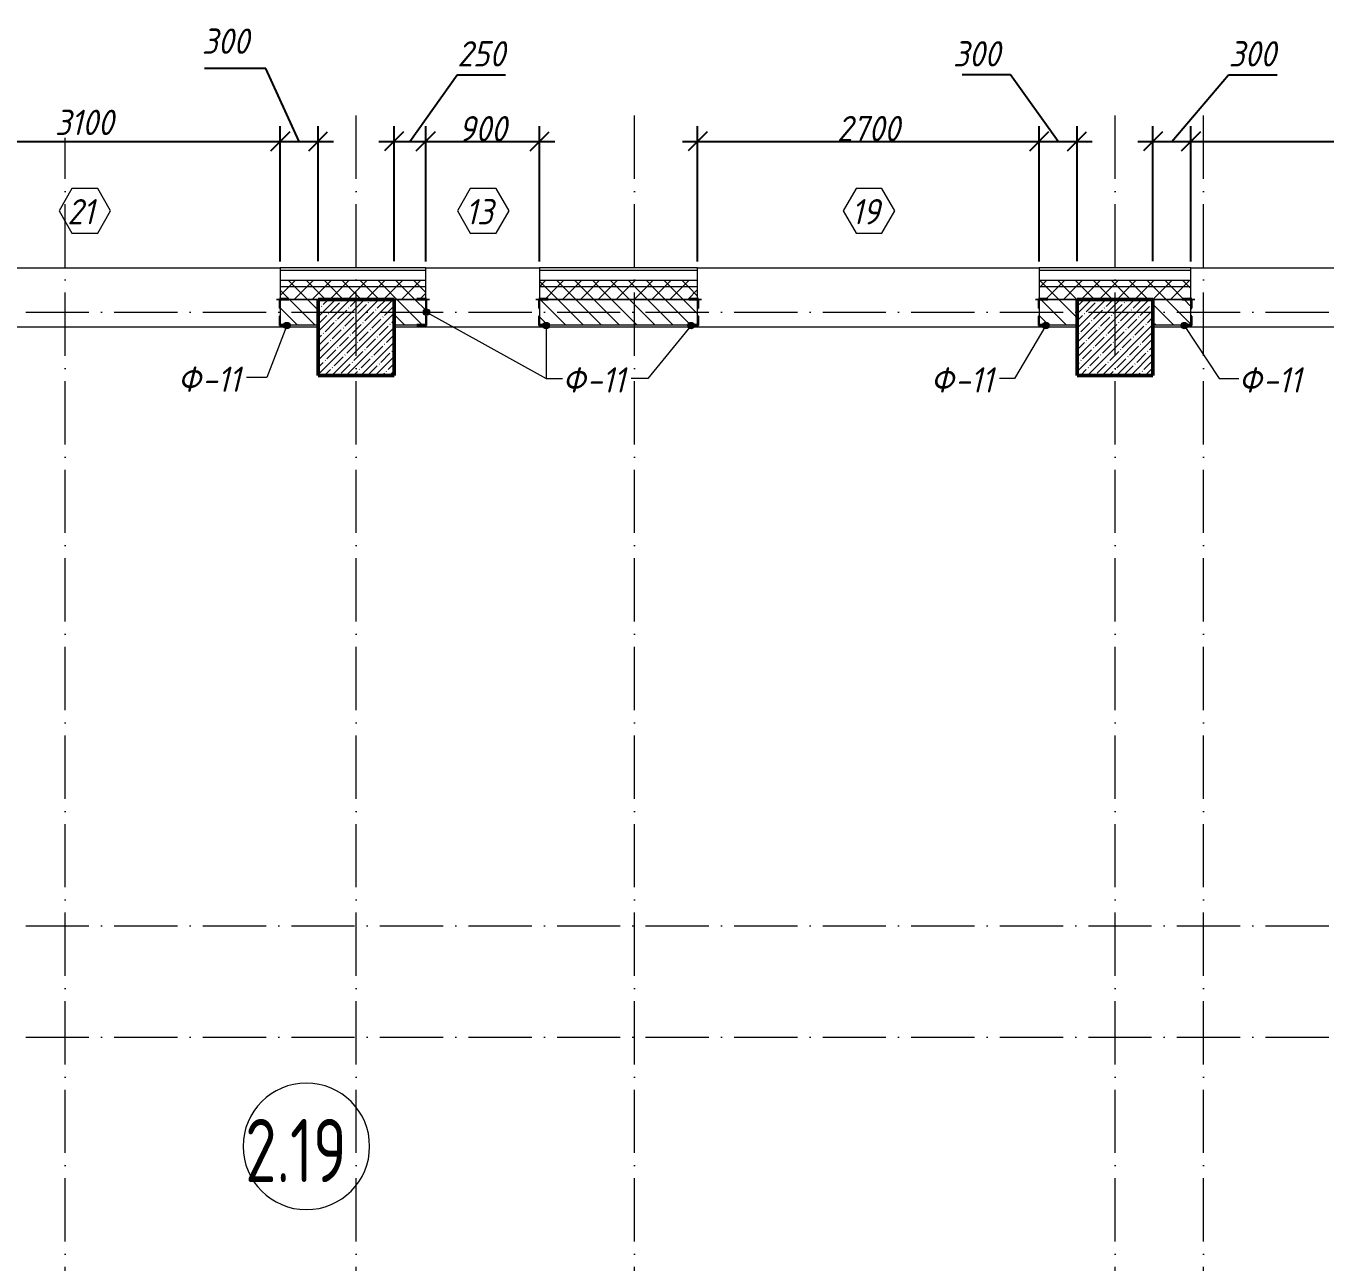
# Model space of a CAD drawing. Header units: millimetres. Extents: x -6064 to 178764, y -5836 to 29924.
# Drawn here: x 51850 to 62120, y 19492 to 29262 of the extents above; entities that cross this region are included whole.
import ezdxf

# ---------------------------------------------------------------- set-up
doc = ezdxf.new("R2010")
doc.units = ezdxf.units.MM
doc.linetypes.add('50_200_ШТРИХ_1Т_ш5_п1_п1_', pattern=[700, 500, -100, 0, -100])
doc.layers.add('A-ANNO-DIMS', color=7, linetype='Continuous')
for name, color, linetype, lineweight in [('A-AREA-IDEN', 7, 'Continuous', 9), ('A-DETL', 7, 'Continuous', 9), ('A-GENM-1', 7, 'Continuous', 25), ('A-GENM-IDEN', 7, 'Continuous', 9), ('A-GLAZ-IDEN', 7, 'Continuous', 9), ('A-WALL', 7, 'Continuous', 5), ('A-WALL-4', 7, 'Continuous', 9), ('A-WALL-FNSH-1', 7, 'Continuous', 9), ('A-WALL-PATT-1', 7, 'Continuous', 5), ('I-WALL', 7, 'Continuous', 5), ('S-COLS', 7, 'Continuous', 9), ('S-COLS-1', 7, 'Continuous', 5), ('S-COLS-2', 7, 'Continuous', 50), ('Оси-1', 7, '50_200_ШТРИХ_1Т_ш5_п1_п1_', 9)]:
    doc.layers.add(name, color=color, linetype=linetype, lineweight=lineweight)
doc.layers.add('A-WALL-1', color=7, linetype='Continuous', lineweight=13, true_color=0xce0000)
doc.layers.add('A-WALL-PATT-2', color=7, linetype='Continuous', lineweight=5, true_color=0xce0000)
doc.styles.add('ISOCPEUR_I_2', font='isocpeui.ttf', dxfattribs={"width": 0.9, "height": 200})
doc.styles.add('СПДС', font='ГОСТ тип А.ttf', dxfattribs={"width": 0.9})
doc.dimstyles.new('ISO-2_0_0_9К_СРЕДНИЙ', dxfattribs={"dimscale": 304.8, "dimtxt": 199.196235, "dimasz": 0.492126, "dimexe": 0.393701, "dimexo": 0, "dimgap": 0, "dimtad": 1, "dimdec": 0, "dimzin": 0, "dimdsep": 46, "dimtxsty": 'ISOCPEUR_I_2', "dimblk1": 'OBLIQUE', "dimblk2": 'OBLIQUE', "dimsah": 1, "dimcen": 0.09, "dimdle": 0.393701, "dimazin": 0, "dimtfac": 1, "dimtdec": 4, "dimtix": 1, "dimtmove": 1, "dimatfit": 3, "dimfxl": 1, "dimtvp": 1, "dimtolj": 1, "dimtzin": 0, "dimarcsym": 2})
doc.dimstyles.new('ISO-2_0_0_9К_СРЕДНИЙ_2', dxfattribs={"dimscale": 304.8, "dimtxt": 199.196235, "dimasz": 0.492126, "dimexe": 0.393701, "dimexo": 0, "dimgap": 0, "dimtad": 1, "dimdec": 0, "dimzin": 0, "dimdsep": 46, "dimtxsty": 'ISOCPEUR_I_2', "dimblk1": 'OBLIQUE', "dimblk2": 'OBLIQUE', "dimsah": 1, "dimcen": 0.09, "dimdle": 0.393701, "dimazin": 0, "dimtfac": 1, "dimtdec": 4, "dimtix": 1, "dimtmove": 0, "dimatfit": 3, "dimfxl": 1, "dimtvp": 1, "dimtolj": 1, "dimtzin": 0, "dimarcsym": 2})
doc.dimstyles.new('ISO-2_0_0_9К_СРЕДНИЙ_ФОН_1', dxfattribs={"dimscale": 304.8, "dimtxt": 199.196235, "dimasz": 0.492126, "dimexe": 0.393701, "dimexo": 0, "dimgap": 0.164042, "dimtad": 1, "dimdec": 0, "dimdsep": 46, "dimtxsty": 'ISOCPEUR_I_2', "dimblk1": 'OBLIQUE', "dimblk2": 'OBLIQUE', "dimsah": 1, "dimcen": 0.09, "dimdle": 0.393701, "dimazin": 0, "dimtfac": 1, "dimtdec": 4, "dimtix": 1, "dimtmove": 0, "dimatfit": 3, "dimfxl": 1, "dimtvp": 1, "dimtfill": 1, "dimtolj": 1, "dimtzin": 0, "dimarcsym": 2})
doc.dimstyles.new('ISO-2_0_0_9К_СРЕДНИЙ_ФОН_2', dxfattribs={"dimscale": 304.8, "dimtxt": 199.196235, "dimasz": 0.492126, "dimexe": 0.393701, "dimexo": 0, "dimgap": 0.164042, "dimtad": 1, "dimdec": 0, "dimdsep": 46, "dimtxsty": 'ISOCPEUR_I_2', "dimblk1": 'OBLIQUE', "dimblk2": 'OBLIQUE', "dimsah": 1, "dimcen": 0.09, "dimdle": 0.393701, "dimazin": 0, "dimtfac": 1, "dimtdec": 4, "dimtix": 1, "dimtmove": 1, "dimatfit": 3, "dimfxl": 1, "dimtvp": 1, "dimtfill": 1, "dimtolj": 1, "dimtzin": 0, "dimarcsym": 2})
pattern_1 = [(45, (0, 0), (-70.71068, 70.71068), []), (135, (0, 0), (-70.71068, -70.71068), [])]
pattern_2 = [(135, (0, 0), (-70.71068, -70.71068), [])]

# ---------------------------------------------------------------- blocks, each defined once
blk = doc.blocks.new('Фахверк_СКБ_Уголок - Ф-11_200х2500 h-28441216-АР1_1_Кладочный план 2 этажа')
at = {"layer": 'A-GENM-1'}
for p, q in [((200, 156), (125, 156)), ((125, 156), (125, 81)), ((131, 81), (131, 150)), ((131, 150), (200, 150)), ((200, 150), (200, 156)), ((125, 81), (131, 81)), ((131, 19), (125, 19)), ((125, 19), (125, -56)), ((131, -50), (131, 19)), ((125, -56), (200, -56)), ((200, -50), (131, -50)), ((200, -56), (200, -50))]:
    blk.add_line(p, q, dxfattribs=at)
blk = doc.blocks.new('Колонна_Несущая_Прямоугольное сечение - 600х600-V77-АР1_1_Кладочный план 2 этажа')
at = {"layer": 'S-COLS-1'}
h = blk.add_hatch(dxfattribs=at)
h.set_pattern_fill('FP_66', color=256, style=0, pattern_type=2)
h.set_pattern_definition([(45, (-54460, -26800), (-57.02463, 57.02463), []), (45, (-54402.975, -26800), (-57.02463, 57.02463), [100.806, -20.161, 3.353, -16.808])])
h.paths.add_polyline_path([(-300, -300), (300, -300), (300, 300), (-300, 300)], flags=0)
at = {"layer": 'S-COLS-2'}
for p, q in [((300, 300), (-300, 300)), ((-300, 300), (-300, -300)), ((300, -300), (300, 300)), ((-300, -300), (300, -300))]:
    blk.add_line(p, q, dxfattribs=at)
blk = doc.blocks.new('Колонна_Несущая_Прямоугольное сечение - 600х600-V78-АР1_1_Кладочный план 2 этажа')
at = {"layer": 'S-COLS-1'}
h = blk.add_hatch(dxfattribs=at)
h.set_pattern_fill('FP_67', color=256, style=0, pattern_type=2)
h.set_pattern_definition([(45, (-60460, -26800), (-57.02463, 57.02463), []), (45, (-60402.975, -26800), (-57.02463, 57.02463), [100.806, -20.161, 3.353, -16.808])])
h.paths.add_polyline_path([(-300, -300), (300, -300), (300, 300), (-300, 300)], flags=0)
at = {"layer": 'S-COLS-2'}
for p, q in [((300, 300), (-300, 300)), ((-300, 300), (-300, -300)), ((300, -300), (300, 300)), ((-300, -300), (300, -300))]:
    blk.add_line(p, q, dxfattribs=at)
blk = doc.blocks.new('_Oblique')
at = {"color": 0, "linetype": 'ByBlock', "lineweight": -2}
blk.add_line((-0.5, -0.5), (0.5, 0.5), dxfattribs=at)
blk = doc.blocks.new('DIMBLOCK281-АР1_1_Кладочный план 2 этажа')
at = {"layer": 'A-ANNO-DIMS', "color": 0, "lineweight": -2, "transparency": 16777216}
for p, q in [((50760, 27400), (50760, 28470)), ((53860, 27400), (53860, 28470)), ((50640, 28350), (53980, 28350))]:
    blk.add_line(p, q, dxfattribs=at)
at = {"layer": 'Defpoints', "color": 0, "transparency": 16777216}
for p in [(53860, 28350), (50760, 27400), (53860, 27400)]:
    blk.add_point(p, dxfattribs=at)
at = {"layer": 'A-ANNO-DIMS', "color": 0, "lineweight": -2, "transparency": 16777216, "xscale": 150, "yscale": 150, "zscale": 150, "rotation": 180}
blk.add_blockref('_Oblique', (50760, 28350), dxfattribs=at)
at = {"layer": 'A-ANNO-DIMS', "color": 0, "lineweight": -2, "transparency": 16777216, "xscale": 150, "yscale": 150, "zscale": 150}
blk.add_blockref('_Oblique', (53860, 28350), dxfattribs=at)
at = {"layer": 'A-ANNO-DIMS', "color": 0, "transparency": 16777216, "insert": (52310, 28500), "char_height": 200, "width": 560.81, "attachment_point": 5, "style": 'ISOCPEUR_I_2', "bg_fill": 3, "box_fill_scale": 1.1, "bg_fill_color": 256, "bg_fill_true_color": 13158600, "bg_fill_transparency": 0}
blk.add_mtext('\\A1;3100', dxfattribs=at)
blk = doc.blocks.new('DIMBLOCK282-АР1_1_Кладочный план 2 этажа')
at = {"layer": 'A-ANNO-DIMS', "color": 0, "lineweight": -2, "transparency": 16777216}
for p, q in [((53745, 28925), (53262, 28925)), ((54010, 28350), (53745, 28925)), ((53860, 27400), (53860, 28470)), ((54160, 27403), (54160, 28470)), ((53740, 28350), (54280, 28350))]:
    blk.add_line(p, q, dxfattribs=at)
at = {"layer": 'Defpoints', "color": 0, "transparency": 16777216}
for p in [(54160, 28350), (53860, 27400), (54160, 27403)]:
    blk.add_point(p, dxfattribs=at)
at = {"layer": 'A-ANNO-DIMS', "color": 0, "lineweight": -2, "transparency": 16777216, "xscale": 150, "yscale": 150, "zscale": 150, "rotation": 180}
blk.add_blockref('_Oblique', (53860, 28350), dxfattribs=at)
at = {"layer": 'A-ANNO-DIMS', "color": 0, "lineweight": -2, "transparency": 16777216, "xscale": 150, "yscale": 150, "zscale": 150}
blk.add_blockref('_Oblique', (54160, 28350), dxfattribs=at)
at = {"layer": 'A-ANNO-DIMS', "color": 0, "transparency": 16777216, "insert": (53240, 29242), "char_height": 200, "width": 455.09, "attachment_point": 1, "line_spacing_factor": 1.149209, "style": 'ISOCPEUR_I_2', "bg_fill": 3, "box_fill_scale": 1.1, "bg_fill_color": 256, "bg_fill_true_color": 13158600, "bg_fill_transparency": 0}
blk.add_mtext('\\A1;300', dxfattribs=at)
blk = doc.blocks.new('DIMBLOCK283-АР1_1_Кладочный план 2 этажа')
at = {"layer": 'A-ANNO-DIMS', "color": 0, "lineweight": -2, "transparency": 16777216}
for p, q in [((54885, 28350), (55260, 28875)), ((55260, 28875), (55642, 28875)), ((54760, 27403), (54760, 28470)), ((55010, 27400), (55010, 28470)), ((54640, 28350), (55130, 28350))]:
    blk.add_line(p, q, dxfattribs=at)
at = {"layer": 'Defpoints', "color": 0, "transparency": 16777216}
for p in [(55010, 28350), (54760, 27403), (55010, 27400)]:
    blk.add_point(p, dxfattribs=at)
at = {"layer": 'A-ANNO-DIMS', "color": 0, "lineweight": -2, "transparency": 16777216, "xscale": 150, "yscale": 150, "zscale": 150, "rotation": 180}
blk.add_blockref('_Oblique', (54760, 28350), dxfattribs=at)
at = {"layer": 'A-ANNO-DIMS', "color": 0, "lineweight": -2, "transparency": 16777216, "xscale": 150, "yscale": 150, "zscale": 150}
blk.add_blockref('_Oblique', (55010, 28350), dxfattribs=at)
at = {"layer": 'A-ANNO-DIMS', "color": 0, "transparency": 16777216, "insert": (55260, 29142), "char_height": 200, "width": 455.09, "attachment_point": 1, "line_spacing_factor": 1.149209, "style": 'ISOCPEUR_I_2'}
blk.add_mtext('\\A1;250', dxfattribs=at)
blk = doc.blocks.new('DIMBLOCK284-АР1_1_Кладочный план 2 этажа')
at = {"layer": 'A-ANNO-DIMS', "color": 0, "lineweight": -2, "transparency": 16777216}
for p, q in [((55010, 27400), (55010, 28470)), ((55910, 27400), (55910, 28470)), ((54890, 28350), (56030, 28350))]:
    blk.add_line(p, q, dxfattribs=at)
at = {"layer": 'Defpoints', "color": 0, "transparency": 16777216}
for p in [(55910, 28350), (55010, 27400), (55910, 27400)]:
    blk.add_point(p, dxfattribs=at)
at = {"layer": 'A-ANNO-DIMS', "color": 0, "lineweight": -2, "transparency": 16777216, "xscale": 150, "yscale": 150, "zscale": 150, "rotation": 180}
blk.add_blockref('_Oblique', (55010, 28350), dxfattribs=at)
at = {"layer": 'A-ANNO-DIMS', "color": 0, "lineweight": -2, "transparency": 16777216, "xscale": 150, "yscale": 150, "zscale": 150}
blk.add_blockref('_Oblique', (55910, 28350), dxfattribs=at)
at = {"layer": 'A-ANNO-DIMS', "color": 0, "transparency": 16777216, "insert": (55460, 28450), "char_height": 200, "width": 455.09, "attachment_point": 5, "style": 'ISOCPEUR_I_2'}
blk.add_mtext('\\A1;900', dxfattribs=at)
blk = doc.blocks.new('DIMBLOCK285-АР1_1_Кладочный план 2 этажа')
at = {"layer": 'A-ANNO-DIMS', "color": 0, "lineweight": -2, "transparency": 16777216}
for p, q in [((57160, 27400), (57160, 28470)), ((59860, 27400), (59860, 28470)), ((57040, 28350), (59980, 28350))]:
    blk.add_line(p, q, dxfattribs=at)
at = {"layer": 'Defpoints', "color": 0, "transparency": 16777216}
for p in [(59860, 28350), (57160, 27400), (59860, 27400)]:
    blk.add_point(p, dxfattribs=at)
at = {"layer": 'A-ANNO-DIMS', "color": 0, "lineweight": -2, "transparency": 16777216, "xscale": 150, "yscale": 150, "zscale": 150, "rotation": 180}
blk.add_blockref('_Oblique', (57160, 28350), dxfattribs=at)
at = {"layer": 'A-ANNO-DIMS', "color": 0, "lineweight": -2, "transparency": 16777216, "xscale": 150, "yscale": 150, "zscale": 150}
blk.add_blockref('_Oblique', (59860, 28350), dxfattribs=at)
at = {"layer": 'A-ANNO-DIMS', "color": 0, "transparency": 16777216, "insert": (58510, 28451), "char_height": 200, "width": 606.78, "attachment_point": 5, "style": 'ISOCPEUR_I_2'}
blk.add_mtext('\\A1;2700', dxfattribs=at)
blk = doc.blocks.new('DIMBLOCK286-АР1_1_Кладочный план 2 этажа')
at = {"layer": 'A-ANNO-DIMS', "color": 0, "lineweight": -2, "transparency": 16777216}
for p, q in [((59634, 28875), (59251, 28875)), ((60010, 28350), (59634, 28875)), ((59860, 27400), (59860, 28470)), ((60160, 27403), (60160, 28470)), ((59740, 28350), (60280, 28350))]:
    blk.add_line(p, q, dxfattribs=at)
at = {"layer": 'Defpoints', "color": 0, "transparency": 16777216}
for p in [(60160, 28350), (59860, 27400), (60160, 27403)]:
    blk.add_point(p, dxfattribs=at)
at = {"layer": 'A-ANNO-DIMS', "color": 0, "lineweight": -2, "transparency": 16777216, "xscale": 150, "yscale": 150, "zscale": 150, "rotation": 180}
blk.add_blockref('_Oblique', (59860, 28350), dxfattribs=at)
at = {"layer": 'A-ANNO-DIMS', "color": 0, "lineweight": -2, "transparency": 16777216, "xscale": 150, "yscale": 150, "zscale": 150}
blk.add_blockref('_Oblique', (60160, 28350), dxfattribs=at)
at = {"layer": 'A-ANNO-DIMS', "color": 0, "transparency": 16777216, "insert": (59178, 29142), "char_height": 200, "width": 455.09, "attachment_point": 1, "line_spacing_factor": 1.149209, "style": 'ISOCPEUR_I_2'}
blk.add_mtext('\\A1;300', dxfattribs=at)
blk = doc.blocks.new('DIMBLOCK288-АР1_1_Кладочный план 2 этажа')
at = {"layer": 'A-ANNO-DIMS', "color": 0, "lineweight": -2, "transparency": 16777216}
for p, q in [((60910, 28350), (61358, 28875)), ((61358, 28875), (61741, 28875)), ((60760, 27403), (60760, 28470)), ((61060, 27400), (61060, 28470)), ((60640, 28350), (61180, 28350))]:
    blk.add_line(p, q, dxfattribs=at)
at = {"layer": 'Defpoints', "color": 0, "transparency": 16777216}
for p in [(61060, 28350), (60760, 27403), (61060, 27400)]:
    blk.add_point(p, dxfattribs=at)
at = {"layer": 'A-ANNO-DIMS', "color": 0, "lineweight": -2, "transparency": 16777216, "xscale": 150, "yscale": 150, "zscale": 150, "rotation": 180}
blk.add_blockref('_Oblique', (60760, 28350), dxfattribs=at)
at = {"layer": 'A-ANNO-DIMS', "color": 0, "lineweight": -2, "transparency": 16777216, "xscale": 150, "yscale": 150, "zscale": 150}
blk.add_blockref('_Oblique', (61060, 28350), dxfattribs=at)
at = {"layer": 'A-ANNO-DIMS', "color": 0, "transparency": 16777216, "insert": (61358, 29142), "char_height": 200, "width": 455.09, "attachment_point": 1, "line_spacing_factor": 1.149209, "style": 'ISOCPEUR_I_2'}
blk.add_mtext('\\A1;300', dxfattribs=at)
blk = doc.blocks.new('DIMBLOCK289-АР1_1_Кладочный план 2 этажа')
at = {"layer": 'A-ANNO-DIMS', "color": 0, "lineweight": -2, "transparency": 16777216}
for p, q in [((61060, 27400), (61060, 28470)), ((64160, 27400), (64160, 28470)), ((60940, 28350), (64280, 28350))]:
    blk.add_line(p, q, dxfattribs=at)
at = {"layer": 'Defpoints', "color": 0, "transparency": 16777216}
for p in [(64160, 28350), (61060, 27400), (64160, 27400)]:
    blk.add_point(p, dxfattribs=at)
at = {"layer": 'A-ANNO-DIMS', "color": 0, "lineweight": -2, "transparency": 16777216, "xscale": 150, "yscale": 150, "zscale": 150, "rotation": 180}
blk.add_blockref('_Oblique', (61060, 28350), dxfattribs=at)
at = {"layer": 'A-ANNO-DIMS', "color": 0, "lineweight": -2, "transparency": 16777216, "xscale": 150, "yscale": 150, "zscale": 150}
blk.add_blockref('_Oblique', (64160, 28350), dxfattribs=at)
at = {"layer": 'A-ANNO-DIMS', "color": 0, "transparency": 16777216, "insert": (62610, 28450), "char_height": 200, "width": 560.81, "attachment_point": 5, "style": 'ISOCPEUR_I_2'}
blk.add_mtext('\\A1;3100', dxfattribs=at)
blk = doc.blocks.new('AAR_СКБ_Марка_Окна_Перемычка и проем - Марка проема-25443838-АР1_1_Кладочный план 2 этажа')
at = {"layer": 'A-GLAZ-IDEN'}
for p, q in [((-0.97, -0.98), (-1.99, -2.75)), ((1.07, -0.98), (-0.97, -0.98)), ((2.09, -2.75), (1.07, -0.98)), ((-1.99, -2.75), (-0.97, -4.51)), ((1.07, -4.51), (2.09, -2.75)), ((-0.97, -4.51), (1.07, -4.51))]:
    blk.add_line(p, q, dxfattribs=at)
blk = doc.blocks.new('Марка_Помещения - Номер-25198446-Объем проектирования 2 этажа')
at = {"layer": 'A-AREA-IDEN'}
for start, end in [(360, 180), (180, 360)]:
    blk.add_arc((0, 0), 2.5, start, end, dxfattribs=at)

msp = doc.modelspace()

# ---------------------------------------------------------------- hatches: boundary and pattern name
at = {"layer": 'A-GENM-IDEN'}
h = msp.add_hatch(color=256, dxfattribs=at)
edge = h.paths.add_edge_path(flags=0)
edge.add_arc((55015.9, 27000), 25, 0, 360)
h = msp.add_hatch(color=256, dxfattribs=at)
edge = h.paths.add_edge_path(flags=0)
edge.add_arc((53912.5, 26894), 25, 0, 360)
h = msp.add_hatch(color=256, dxfattribs=at)
edge = h.paths.add_edge_path(flags=0)
edge.add_arc((55962.2, 26894), 25, 0, 360)
h = msp.add_hatch(color=256, dxfattribs=at)
edge = h.paths.add_edge_path(flags=0)
edge.add_arc((57107.7, 26894), 25, 0, 360)
h = msp.add_hatch(color=256, dxfattribs=at)
edge = h.paths.add_edge_path(flags=0)
edge.add_arc((59912.3, 26894), 25, 0, 360)
h = msp.add_hatch(color=256, dxfattribs=at)
edge = h.paths.add_edge_path(flags=0)
edge.add_arc((61007.7, 26894), 25, 0, 360)
at = {"layer": 'A-WALL-PATT-1'}
h = msp.add_hatch(dxfattribs=at)
h.set_pattern_fill('FP_11', color=256, style=0, pattern_type=2)
h.set_pattern_definition(pattern_1)
h.paths.add_polyline_path([(93160, 27200), (93160, 27200.1), (93000.5, 27200.1), (93000.5, 27250), (80350, 27250), (80350, 27200), (93159.9, 27200)], flags=0)
h.paths.add_polyline_path([(77850, 27200), (77850, 27250), (76350, 27250), (76350, 27200), (76513.7, 27200)], flags=0)
h.paths.add_polyline_path([(70810, 27200), (70810, 27250), (68860, 27250), (68860, 27200)], flags=0)
h.paths.add_polyline_path([(72910, 27200), (74250, 27200), (74250, 27250), (72910, 27250)], flags=0)
h.paths.add_polyline_path([(49660.3, 27200), (50760.2, 27200), (50760.2, 27250), (49660.3, 27250)], flags=0)
h.paths.add_polyline_path([(61060, 27200), (61060, 27250), (59860, 27250), (59860, 27200)], flags=0)
h.paths.add_polyline_path([(64160, 27200), (65260, 27200), (65260, 27250), (64160, 27250)], flags=0)
h.paths.add_polyline_path([(66160, 27200), (67960, 27200), (67960, 27250), (66160, 27250)], flags=0)
h.paths.add_polyline_path([(55009.9, 27200), (55009.9, 27250), (53860.2, 27250), (53860.2, 27200)], flags=0)
h.paths.add_polyline_path([(55909.9, 27200), (57160, 27200), (57160, 27250), (55909.9, 27250)], flags=0)
h.paths.add_polyline_path([(48760.3, 27200), (48760.3, 27250), (47660, 27250), (47660, 27200)], flags=0)
h.paths.add_polyline_path([(44336.1, 27200), (44560, 27200), (44560, 27250), (42060, 27250), (42060, 27200), (42803.8, 27200)], flags=0)
h = msp.add_hatch(dxfattribs=at)
h.set_pattern_fill('FP_11', color=256, style=0, pattern_type=2)
h.set_pattern_definition(pattern_1)
h.paths.add_polyline_path([(93060, 27100), (93060, 27200), (80350, 27200), (80350, 27106), (80419, 27106), (80419, 27100), (92985.5, 27100)], flags=0)
h.paths.add_polyline_path([(77781, 27100), (77781, 27106), (77850, 27106), (77850, 27200), (76350, 27200), (76350, 27106), (76419, 27106), (76419, 27100), (77250, 27100)], flags=0)
h.paths.add_polyline_path([(74181, 27100), (74181, 27106), (74250, 27106), (74250, 27200), (72910, 27200), (72910, 27106), (72979, 27106), (72979, 27100), (74040, 27100)], flags=0)
h.paths.add_polyline_path([(66760, 27100), (67891, 27100), (67891, 27106), (67960, 27106), (67960, 27200), (66160, 27200), (66160, 27100)], flags=0)
h.paths.add_polyline_path([(64229, 27100), (65191, 27100), (65191, 27106), (65260, 27106), (65260, 27200), (64160, 27200), (64160, 27106), (64229, 27106)], flags=0)
h.paths.add_polyline_path([(70310, 27100), (70810, 27100), (70810, 27200), (68860, 27200), (68860, 27106), (68929, 27106), (68929, 27100)], flags=0)
h.paths.add_polyline_path([(55978.9, 27100), (57091, 27100), (57091, 27106), (57160, 27106), (57160, 27200), (55909.9, 27200), (55909.9, 27106), (55978.9, 27106)], flags=0)
h.paths.add_polyline_path([(60160, 27100), (60991, 27100), (60991, 27106), (61060, 27106), (61060, 27200), (59860, 27200), (59860, 27106), (59929, 27106), (59929, 27100)], flags=0)
h.paths.add_polyline_path([(54940.9, 27100), (54940.9, 27106), (55009.9, 27106), (55009.9, 27200), (53860.2, 27200), (53860.2, 27106), (53929.2, 27106), (53929.2, 27100), (54760, 27100)], flags=0)
h.paths.add_polyline_path([(42060, 27100), (44491, 27100), (44491, 27106), (44560, 27106), (44560, 27200), (42060, 27200)], flags=0)
h.paths.add_polyline_path([(48760.3, 27100), (48760, 27200), (47660, 27200), (47660, 27106), (47729, 27106), (47729, 27100), (48760, 27100)], flags=0)
h.paths.add_polyline_path([(50465.2, 27100), (50691.2, 27100), (50691.2, 27106), (50760.2, 27106), (50760.2, 27200), (49660.3, 27200), (49660.3, 27106), (49729.3, 27106), (49729.3, 27100)], flags=0)
at = {"layer": 'A-WALL-PATT-2'}
h = msp.add_hatch(dxfattribs=at)
h.set_pattern_fill('FP_22', color=256, style=0, pattern_type=2)
h.set_pattern_definition(pattern_2)
h.paths.add_polyline_path([(48760, 26900), (48760.3, 26900), (48760, 27100)], flags=0)
h.paths.add_polyline_path([(49660.3, 26900), (50760.2, 26900), (50760.2, 27100), (49660.3, 27100), (49660.3, 26969)], flags=0)
h.paths.add_polyline_path([(54160, 26900), (54160, 27100), (53860.2, 27100), (53860.2, 26900), (53929.2, 26900)], flags=0)
h = msp.add_hatch(dxfattribs=at)
h.set_pattern_fill('FP_22', color=256, style=0, pattern_type=2)
h.set_pattern_definition(pattern_2)
h.paths.add_polyline_path([(56594.2, 26900), (57160, 26900), (57160, 27100), (55909.9, 27100), (55909.9, 26900), (55978.9, 26900)], flags=0)
h.paths.add_polyline_path([(54760, 26900), (55009.9, 26900), (55009.9, 27100), (54760, 27100), (54760, 26969)], flags=0)
h.paths.add_polyline_path([(59929, 26900), (60160, 26900), (60160, 27100), (59860, 27100), (59860, 26900)], flags=0)
h = msp.add_hatch(dxfattribs=at)
h.set_pattern_fill('FP_22', color=256, style=0, pattern_type=2)
h.set_pattern_definition(pattern_2)
h.paths.add_polyline_path([(64229, 26900), (65260, 26900), (65260, 27100), (64160, 27100), (64160, 26900)], flags=0)
h.paths.add_polyline_path([(60991, 26900), (61060, 26900), (61060, 27100), (60760, 27100), (60760, 26900)], flags=0)

# ---------------------------------------------------------------- linework, layer by layer
at = {"layer": 'A-DETL'}
for p, q in [((55009.9, 27250), (53860.2, 27250)), ((57160, 27250), (55909.9, 27250)), ((61060, 27250), (59860, 27250))]:
    msp.add_line(p, q, dxfattribs=at)
at = {"layer": 'A-GENM-IDEN'}
for p, q in [((55015.9, 27000), (55962.2, 26476.4)), ((53912.5, 26894), (53752.9, 26482.1)), ((55962.2, 26894), (55962.2, 26476.4)), ((57107.7, 26894), (56765.5, 26476.4)), ((59912.3, 26894), (59664.4, 26476.4)), ((61007.7, 26894), (61283.8, 26476.4)), ((53752.9, 26482.1), (53593.2, 26482.1)), ((55962.2, 26476.4), (56091.9, 26476.4)), ((55962.2, 26476.4), (56091.9, 26476.4)), ((56765.5, 26476.4), (56634.1, 26476.4)), ((59664.4, 26476.4), (59545.5, 26476.4)), ((61283.8, 26476.4), (61437.7, 26476.4))]:
    msp.add_line(p, q, dxfattribs=at)
for centre in [(55015.9, 27000), (53912.5, 26894), (55962.2, 26894), (57107.7, 26894), (59912.3, 26894), (61007.7, 26894)]:
    msp.add_circle(centre, 25, dxfattribs=at)
at = {"layer": 'A-WALL'}
for p, q in [((55009.9, 27330), (53860.2, 27330)), ((57160, 27330), (55909.9, 27330)), ((61060, 27330), (59860, 27330)), ((55009.9, 27200), (53860.2, 27200)), ((57160, 27200), (55909.9, 27200)), ((61060, 27200), (59860, 27200))]:
    msp.add_line(p, q, dxfattribs=at)
at = {"layer": 'A-WALL-1'}
for p, q in [((53860.2, 27031), (53860.2, 26969)), ((54160, 27100), (53929.2, 27100)), ((54940.9, 27100), (54760, 27100)), ((55009.9, 26969), (55009.9, 27031)), ((55909.9, 27031), (55909.9, 26969)), ((57091, 27100), (55978.9, 27100)), ((57160, 26969), (57160, 27031)), ((59860, 27031), (59860, 26969)), ((60160, 27100), (59929, 27100)), ((60991, 27100), (60760, 27100)), ((61060, 26969), (61060, 27031)), ((53929.2, 26900), (54160, 26900)), ((54760, 26900), (54940.9, 26900)), ((55978.9, 26900), (57091, 26900)), ((59929, 26900), (60160, 26900)), ((60760, 26900), (60991, 26900))]:
    msp.add_line(p, q, dxfattribs=at)
at = {"layer": 'A-WALL-4'}
for p, q in [((50760.2, 27350), (53860.2, 27350)), ((53860.2, 27330), (53860.2, 27106)), ((55009.9, 27350), (55909.9, 27350)), ((55009.9, 27106), (55009.9, 27330)), ((55909.9, 27330), (55909.9, 27106)), ((57160, 27350), (59860, 27350)), ((57160, 27106), (57160, 27330)), ((59860, 27330), (59860, 27106)), ((61060, 27350), (64160, 27350)), ((61060, 27106), (61060, 27330)), ((53854.2, 27100), (53830.2, 27100)), ((53929.2, 27100), (54160, 27100)), ((54760, 27100), (54940.9, 27100)), ((55039.9, 27100), (55015.9, 27100)), ((55903.9, 27100), (55879.9, 27100)), ((55978.9, 27100), (57091, 27100)), ((57190, 27100), (57166, 27100)), ((59854, 27100), (59830, 27100)), ((59929, 27100), (60160, 27100)), ((60760, 27100), (60991, 27100)), ((61090, 27100), (61066, 27100))]:
    msp.add_line(p, q, dxfattribs=at)
at = {"layer": 'A-WALL-FNSH-1'}
for p, q in [((55009.9, 27350), (53860.2, 27350)), ((53860.2, 27350), (53860.2, 27330)), ((55009.9, 27330), (55009.9, 27350)), ((57160, 27350), (55909.9, 27350)), ((55909.9, 27350), (55909.9, 27330)), ((57160, 27330), (57160, 27350)), ((61060, 27350), (59860, 27350)), ((59860, 27350), (59860, 27330)), ((61060, 27330), (61060, 27350))]:
    msp.add_line(p, q, dxfattribs=at)
at = {"layer": 'I-WALL'}
for p, q in [((53830.2, 27100), (53854.2, 27100)), ((55015.9, 27100), (55039.9, 27100)), ((55879.9, 27100), (55903.9, 27100)), ((57166, 27100), (57190, 27100)), ((59830, 27100), (59854, 27100)), ((61066, 27100), (61090, 27100)), ((54160, 26880), (48760, 26880)), ((60160, 26880), (54760, 26880)), ((66160, 26880), (60760, 26880))]:
    msp.add_line(p, q, dxfattribs=at)
at = {"layer": 'Оси-1'}
for p, q in [((52160, -4150), (52160, 28636.9)), ((54460, -4150), (54460, 28636.9)), ((56660, -4150), (56660, 28636.9)), ((60460, -4150), (60460, 28636.9)), ((61160, -4150), (61160, 28636.9)), ((-4160, 27000), (125951.6, 27000)), ((-4160, 22150), (125951.6, 22150)), ((-4160, 21270), (125951.6, 21270))]:
    msp.add_line(p, q, dxfattribs=at)

# ---------------------------------------------------------------- block references
at = {"layer": 'A-AREA-IDEN', "xscale": 199.9999999999999, "yscale": 199.9999999999999, "zscale": 199.9999999999999}
msp.add_blockref('Марка_Помещения - Номер-25198446-Объем проектирования 2 этажа', (54066.9, 20405.7), dxfattribs=at)
at = {"layer": 'A-GENM-1'}
for p in [(53729.2, 26950), (55778.9, 26950), (59729, 26950)]:
    msp.add_blockref('Фахверк_СКБ_Уголок - Ф-11_200х2500 h-28441216-АР1_1_Кладочный план 2 этажа', p, dxfattribs=at)
at = {"layer": 'A-GENM-1', "rotation": 180}
for p in [(55140.9, 27050), (57291, 27050), (61191, 27050)]:
    msp.add_blockref('Фахверк_СКБ_Уголок - Ф-11_200х2500 h-28441216-АР1_1_Кладочный план 2 этажа', p, dxfattribs=at)
at = {"layer": 'A-GLAZ-IDEN', "xscale": 99.99999999999993, "yscale": 99.99999999999993, "zscale": 99.99999999999993}
for p in [(55459.9, 28076.4), (58510, 28076.4)]:
    msp.add_blockref('AAR_СКБ_Марка_Окна_Перемычка и проем - Марка проема-25443838-АР1_1_Кладочный план 2 этажа', p, dxfattribs=at)
at = {"layer": 'S-COLS'}
for name, p in [('Колонна_Несущая_Прямоугольное сечение - 600х600-V77-АР1_1_Кладочный план 2 этажа', (54460, 26800)), ('Колонна_Несущая_Прямоугольное сечение - 600х600-V78-АР1_1_Кладочный план 2 этажа', (60460, 26800))]:
    msp.add_blockref(name, p, dxfattribs=at)

# ---------------------------------------------------------------- texts
at = {"layer": 'A-AREA-IDEN', "insert": (53583.1, 20622.8), "char_height": 500, "width": 1212.151, "attachment_point": 1, "style": 'СПДС'}
msp.add_mtext('2.19', dxfattribs=at)
at = {"layer": 'A-GENM-IDEN', "char_height": 200, "attachment_point": 1, "style": 'ISOCPEUR_I_2'}
for s, insert, width in [('\\fISOCPEUR|b0|i1|c204|p34|;\\W.9;Ф', (53051, 26569.7), 230.886), ('-11', (53241.5, 26569.7), 389.62), ('\\fISOCPEUR|b0|i1|c204|p34|;\\W.9;Ф', (56091.9, 26564), 230.886), ('\\fISOCPEUR|b0|i1|c204|p34|;\\W.9;Ф', (56091.9, 26564), 230.886), ('\\fISOCPEUR|b0|i1|c204|p34|;\\W.9;Ф', (56091.9, 26564), 230.886), ('-11', (56282.4, 26564), 389.62), ('-11', (56282.4, 26564), 389.62), ('-11', (56282.4, 26564), 389.62), ('\\fISOCPEUR|b0|i1|c204|p34|;\\W.9;Ф', (59003.3, 26564), 230.886), ('-11', (59193.8, 26564), 389.62), ('\\fISOCPEUR|b0|i1|c204|p34|;\\W.9;Ф', (61437.7, 26564), 230.886), ('-11', (61628.2, 26564), 389.62)]:
    msp.add_mtext(s, dxfattribs=dict(at, insert=insert, width=width))
at = {"layer": 'A-GLAZ-IDEN', "char_height": 200, "width": 274.177, "attachment_point": 1, "style": 'ISOCPEUR_I_2'}
for s, insert in [('13', (55326, 27893.8)), ('19', (58376.1, 27893.8))]:
    msp.add_mtext(s, dxfattribs=dict(at, insert=insert))

# ---------------------------------------------------------------- dimensions: what is measured, and where the dimension line sits
at = {"layer": 'A-ANNO-DIMS'}
for base, p1, p2, override, picture, middle in [((55009.9, 28350), (54760, 27403), (55009.9, 27400), {"dimpost": '<>', "dimfxl": 249.89243}, 'DIMBLOCK283-АР1_1_Кладочный план 2 этажа', (55259.6, 28875.3)), ((60160, 28350), (59860, 27400), (60160, 27403), {"dimpost": '<>', "dimfxl": 300.015416}, 'DIMBLOCK286-АР1_1_Кладочный план 2 этажа', (59633.6, 28875.3)), ((61060, 28350), (60760, 27403), (61060, 27400), {"dimpost": '<>', "dimfxl": 300.015502}, 'DIMBLOCK288-АР1_1_Кладочный план 2 этажа', (61358.2, 28875.3))]:
    dim = msp.add_linear_dim(base=base, p1=p1, p2=p2, dimstyle='ISO-2_0_0_9К_СРЕДНИЙ', override=override, dxfattribs=at)
    dim.commit()
    dim.dimension.update_dxf_attribs({"geometry": picture, "text_midpoint": middle, "dimtype": 160})
for base, p1, p2, override, picture, middle in [((55909.9, 28350), (55009.9, 27400), (55909.9, 27400), {"dimpost": '<>', "dimfxl": 900}, 'DIMBLOCK284-АР1_1_Кладочный план 2 этажа', (55459.9, 28450)), ((59860, 28350), (57160, 27400), (59860, 27400), {"dimpost": '<>', "dimfxl": 2700}, 'DIMBLOCK285-АР1_1_Кладочный план 2 этажа', (58510, 28451.3)), ((64160, 28350), (61060, 27400), (64160, 27400), {"dimpost": '<>', "dimfxl": 3100}, 'DIMBLOCK289-АР1_1_Кладочный план 2 этажа', (62610, 28450))]:
    dim = msp.add_linear_dim(base=base, p1=p1, p2=p2, dimstyle='ISO-2_0_0_9К_СРЕДНИЙ_2', override=override, dxfattribs=at)
    dim.commit()
    dim.dimension.update_dxf_attribs({"geometry": picture, "text_midpoint": middle})

# ---------------------------------------------------------------- next in the draw order: dimensions: what is measured, and where the dimension line sits
dim = msp.add_linear_dim(base=(53860.2, 28350), p1=(50760.2, 27400), p2=(53860.2, 27400), angle=0, dimstyle='ISO-2_0_0_9К_СРЕДНИЙ_ФОН_1', override={"dimpost": '<>', "dimfxl": 3100}, dxfattribs=at)
dim.commit()
dim.dimension.update_dxf_attribs({"geometry": 'DIMBLOCK281-АР1_1_Кладочный план 2 этажа', "text_midpoint": (52310.2, 28500)})

# ---------------------------------------------------------------- next in the draw order: block references
at = {"layer": 'A-GLAZ-IDEN', "xscale": 99.99999999999993, "yscale": 99.99999999999993, "zscale": 99.99999999999993}
msp.add_blockref('AAR_СКБ_Марка_Окна_Перемычка и проем - Марка проема-25443838-АР1_1_Кладочный план 2 этажа', (52310.2, 28076.4), dxfattribs=at)

# ---------------------------------------------------------------- next in the draw order: texts
at = {"layer": 'A-GLAZ-IDEN', "insert": (52176.3, 27893.8), "char_height": 200, "width": 274.177, "attachment_point": 1, "style": 'ISOCPEUR_I_2'}
msp.add_mtext('21', dxfattribs=at)

# ---------------------------------------------------------------- next in the draw order: dimensions: what is measured, and where the dimension line sits
at = {"layer": 'A-ANNO-DIMS'}
dim = msp.add_linear_dim(base=(54160, 28350), p1=(53860.2, 27400), p2=(54160, 27403), angle=0, dimstyle='ISO-2_0_0_9К_СРЕДНИЙ_ФОН_2', override={"dimpost": '<>', "dimfxl": 299.825454}, dxfattribs=at)
dim.commit()
dim.dimension.update_dxf_attribs({"geometry": 'DIMBLOCK282-АР1_1_Кладочный план 2 этажа', "text_midpoint": (53694.7, 28925.3), "dimtype": 160})

doc.saveas('drawing.dxf')
